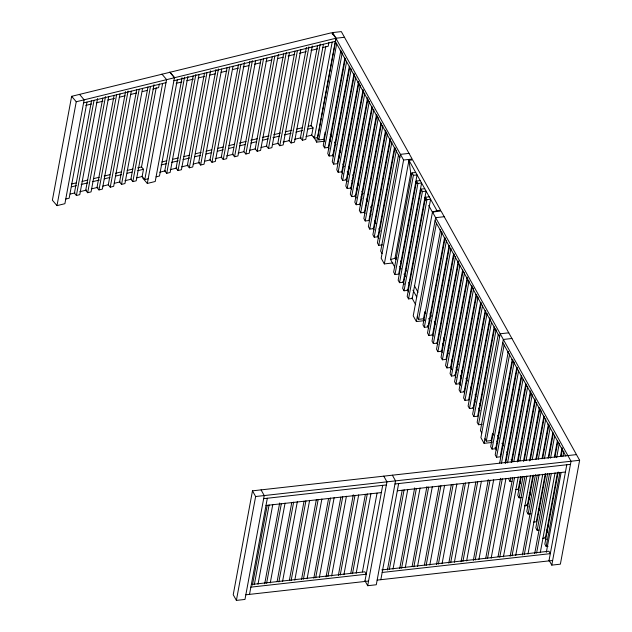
<?xml version="1.0" encoding="UTF-8"?>
<svg xmlns="http://www.w3.org/2000/svg" width="632" height="632" viewBox="0 0 632 632"><rect width="100%" height="100%" fill="white"/><g stroke="black" fill="none" stroke-linecap="round" stroke-linejoin="round"><path stroke-width="0.95" d="M71.629 96.325L76.243 101.752L336.145 38.189L331.547 32.753L71.629 96.325L52.377 200.21L56.991 205.637L64.899 203.694L84.151 99.817L79.529 94.389M56.991 205.637L76.243 101.752M86.963 102.084L69.149 198.211L65.76 199.041M91.514 100.883L74.41 193.163L76.393 195.493L79.774 194.656L97.597 98.529M76.393 195.493L94.026 100.322M102.803 98.11L85.699 190.39L87.682 192.72L91.071 191.883L108.704 96.72M87.682 192.72L105.497 96.585M114.1 95.329L96.988 187.617L98.971 189.94L102.36 189.11L119.993 93.939M98.971 189.94L116.612 94.776M125.563 91.601L108.285 184.844L110.26 187.167L113.649 186.337L131.29 91.166M110.26 187.167L128.075 91.04M136.678 89.784L119.574 182.063L121.549 184.394L124.939 183.556L142.579 88.393M121.549 184.394L139.19 89.223M147.967 87.011L130.864 179.291L132.839 181.621L136.228 180.784L154.042 84.656M132.839 181.621L150.479 86.45M141.426 167.464L156.207 87.674M137.681 167.891L141.513 166.959L143.488 169.281L142.145 176.518L136.394 177.924M159.296 84.009L158.624 87.627L152.865 89.025M148.18 178.785L144.791 179.614L162.606 83.487M174.471 77.61L169.858 72.19L174.471 77.61L155.219 181.495L147.319 183.438L166.572 79.553L161.95 74.126M177.292 79.885L159.477 176.012L156.08 176.841M182.04 77.736L164.762 170.98L166.73 173.31L170.126 172.481L187.941 76.354M166.73 173.31L184.544 77.183M193.171 75.943L176.067 168.223L178.034 170.553L181.431 169.724L199.064 74.56M178.034 170.553L195.857 74.426M204.476 73.186L187.372 165.465L189.339 167.796L192.736 166.966L210.551 70.839M189.339 167.796L206.98 72.625M215.962 69.465L198.677 162.708L200.644 165.039L204.041 164.209L221.674 69.046M200.644 165.039L218.467 68.912M227.085 67.671L209.982 159.951L211.957 162.282L215.346 161.452L232.987 66.289M211.957 162.282L229.59 67.111M238.39 64.914L221.287 157.194L223.262 159.525L226.651 158.695L244.465 62.568M223.262 159.525L240.895 64.353M249.877 61.193L232.592 154.437L234.567 156.768L237.956 155.938L255.597 60.775M234.567 156.768L252.381 60.64M261 59.4L243.897 151.68L245.872 154.011L249.261 153.181L266.902 58.018M245.872 154.011L263.505 58.839M272.305 56.643L255.202 148.923L257.177 151.253L260.566 150.424L278.38 54.297M257.177 151.253L274.817 56.082M283.61 53.886L266.507 146.166L268.482 148.496L271.871 147.667L289.511 52.503M268.482 148.496L286.296 52.369M294.923 51.129L277.819 143.409L279.786 145.739L283.175 144.91L300.816 49.746M279.786 145.739L297.427 50.568M306.402 47.408L289.124 140.652L291.091 142.982L294.48 142.153L312.303 46.025M291.091 142.982L308.906 46.855M317.533 45.615L300.429 137.895L302.396 140.225L305.793 139.395L323.426 44.232M302.396 140.225L320.211 44.098M311.007 126.084L325.796 46.294M308.234 126.274L311.102 125.578L313.077 127.901L311.734 135.137L305.999 136.536M328.877 42.628L328.206 46.247L322.47 47.645M332.377 34.499L332.732 32.564L341.32 31.6L412.183 159.066L403.587 160.03L332.732 32.564M321.317 118.192L317.754 137.413L314.357 138.242L332.179 42.115M324.271 141.268L316.64 142.121L335.892 38.244L344.48 37.28M321.672 116.264L329.509 73.968M329.865 72.048L335.853 39.737M576.463 454.606L252.484 490.835L233.224 594.72L236.384 600.4L244.979 599.436L264.231 495.559L261.071 489.879M323.623 139.372L318.852 139.909L336.674 43.782M236.384 600.4L255.636 496.523L252.484 490.835M325.109 132.127L323.766 139.364L324.722 141.086M340.877 50.291L323.244 145.455L324.595 147.888L328.277 147.477L344.843 58.081M324.595 147.888L342.236 52.725M345.396 58.405L327.755 153.576L329.106 156.009L332.788 155.598L349.362 66.202M329.106 156.009L346.565 61.802M249.522 594.38L267.336 498.245M252.437 585.114L267.225 505.324M349.725 67.49L332.266 161.697L333.625 164.13L337.306 163.72L354.054 73.359M254.325 584.663L269.113 504.873M333.625 164.13L351.258 68.959M258.006 584.252L272.795 504.462M354.418 74.647L336.785 169.81L338.136 172.252L341.817 171.833L358.565 81.473M338.136 172.252L355.777 77.08M264.705 583.739L279.676 502.993M358.937 82.768L341.296 177.932L342.647 180.365L346.328 179.954L363.076 89.594M266.593 583.289L281.382 503.507M342.647 180.365L360.287 85.201M270.275 582.878L285.064 503.096M363.447 90.882L345.807 186.053L347.166 188.486L350.847 188.075L367.587 97.715M347.166 188.486L364.798 93.323M277.156 581.408L291.763 502.582M367.958 99.003L350.318 194.166L351.676 196.607L355.358 196.197L371.924 106.792M278.87 581.914L293.651 502.132M351.676 196.607L369.309 101.436M282.551 581.503L297.332 501.721M372.469 107.124L354.836 202.287L356.187 204.728L359.869 204.31L376.443 114.913M356.187 204.728L373.828 109.557M289.432 580.034L304.039 501.208M376.988 115.237L359.347 210.409L360.698 212.842L364.38 212.431L380.954 123.035M291.139 580.547L305.928 500.757M360.698 212.842L378.339 117.678M294.82 580.137L309.609 500.347M381.499 123.359L363.858 218.53L365.217 220.963L368.898 220.552L385.646 130.192M365.217 220.963L382.85 125.8M301.519 579.623L316.308 499.833M386.01 131.48L368.377 226.643L369.728 229.084L373.409 228.673L390.157 138.313M303.407 579.173L318.196 499.383M369.728 229.084L387.369 133.913M307.089 578.762L321.878 498.972M390.529 139.601L372.888 234.764L374.239 237.198L377.92 236.787L394.494 147.39M374.239 237.198L391.88 142.034M313.796 578.248L328.585 498.458M395.04 147.714L377.399 242.886L378.758 245.319L382.439 244.908M315.684 577.798L330.473 498.016M378.758 245.319L396.39 150.155M319.365 577.387L334.154 497.605M398.5 155.014L380.685 251.141L382.044 253.574M326.065 576.874L340.853 497.092M392.93 262.952L384.335 263.915L403.587 160.03M327.953 576.431L342.742 496.641M331.634 576.021L346.423 496.231M394.826 267.202L390.56 259.523L408.951 160.291L412.633 159.88L440.615 210.219L436.933 210.63L432.43 212.186L428.662 205.408M436.933 210.63L408.951 160.291L410.768 173.215L395.063 257.975L396.003 259.665M412.04 172.884L393.649 272.115L395 274.549L398.681 274.138L417.073 174.906L413.391 175.317L412.04 172.884L415.722 172.473M338.341 575.507L353.304 494.753M395 274.549L413.391 175.317M340.229 575.057L355.018 495.267M416.551 181.005L398.16 280.229L399.519 282.67L403.2 282.259L421.591 183.027L417.91 183.438L416.551 181.005L420.233 180.594M343.911 574.646L358.7 494.856M399.519 282.67L417.91 183.438M421.062 189.126L402.671 288.35L404.03 290.791L407.711 290.372L426.102 191.148L422.421 191.559L421.062 189.126L424.751 188.707M350.792 573.169L365.399 494.343M404.03 290.791L422.421 191.559M352.498 573.682L367.287 493.9M425.581 197.239L407.19 296.471L408.541 298.904L412.222 298.494L430.613 199.262L426.932 199.68L425.581 197.239L429.262 196.829M356.179 573.271L370.968 493.481M408.541 298.904L426.932 199.68M362.428 571.944L377.043 493.126M549.074 560.26L551.783 565.127L560.371 564.171L579.623 460.286L441.065 211.033L432.478 211.997L413.225 315.874L416.385 321.554L424.017 320.701M364.877 581.48L382.692 485.344M416.385 321.554L435.638 217.677L444.225 216.713M392.385 475.193L395.545 480.873L376.285 584.758L367.698 585.714L386.95 481.837L383.79 476.149M423.369 318.805L418.597 319.342L436.412 223.215M440.623 229.724L422.982 324.887L424.341 327.321L428.022 326.91L444.588 237.513M424.341 327.321L441.973 232.157M380.835 579.694L398.65 483.567M445.133 237.837L427.501 333.009L428.852 335.442L432.533 335.031L449.099 245.635M428.852 335.442L446.492 240.278M387.424 570.017L402.213 490.227M389.312 569.566L404.101 489.776M449.652 245.959L432.012 341.122L433.362 343.563L437.044 343.152L453.618 253.748M433.362 343.563L451.003 248.392M393.001 569.156L407.782 489.366M454.163 254.08L436.522 349.243L437.881 351.684L441.563 351.266L458.311 260.905M437.881 351.684L455.514 256.513M399.701 568.642L414.663 487.896M401.589 568.192L416.377 488.41M458.674 262.193L441.041 357.364L442.392 359.798L446.074 359.387L462.64 269.99M442.392 359.798L459.851 265.59M405.27 567.781L420.059 487.999M463.011 271.278L445.552 365.486L446.903 367.919L450.584 367.508L467.332 277.148M446.903 367.919L464.544 272.755M412.151 566.312L426.94 486.522M413.857 566.825L428.646 487.035M467.704 278.435L450.063 373.599L451.422 376.04L455.103 375.629L471.843 285.269M451.422 376.04L469.055 280.869M417.539 566.406L432.328 486.624M472.215 286.557L454.574 381.72L455.933 384.153L459.614 383.743L476.18 294.346M455.933 384.153L473.747 288.026M424.42 564.937L439.035 486.111M426.134 565.45L440.923 485.66M476.726 294.67L459.093 389.841L460.444 392.275L464.125 391.864L480.699 302.467M460.444 392.275L478.084 297.111M429.815 565.04L444.604 485.25M481.244 302.791L463.604 397.963L464.954 400.396L468.636 399.985L485.21 310.581M464.954 400.396L482.595 305.224M436.514 564.526L451.303 484.736M438.403 564.076L453.191 484.294M485.755 310.912L468.114 406.076L469.473 408.517L473.155 408.106L489.903 317.738M469.473 408.517L487.106 313.346M442.084 563.665L456.873 483.875M490.266 319.034L472.633 414.197L473.984 416.63L477.666 416.219L494.232 326.823M473.984 416.63L491.443 322.431M448.791 563.152L463.572 483.369M450.679 562.701L465.46 482.919M494.603 328.111L477.144 422.318L478.495 424.751L482.177 424.341M478.495 424.751L496.136 329.588M454.361 562.29L469.149 482.508M498.245 334.447L480.431 430.574L481.782 433.007M461.06 561.777L475.849 481.995M491.72 442.487L484.08 443.34L503.333 339.463L511.928 338.499M462.948 561.334L477.737 481.544M491.072 440.591L486.3 441.128L504.115 345.001M466.629 560.924L481.418 481.134M508.318 351.51L490.685 446.674L492.036 449.107L495.717 448.696L512.291 359.3M492.036 449.107L509.676 353.944M473.329 560.41L488.299 479.656M475.224 559.96L490.005 480.17M512.836 359.624L495.196 454.795L496.547 457.228L500.236 456.817L516.802 367.421M496.547 457.228L514.187 362.065M478.906 559.549L493.687 479.759M499.707 462.908L517.347 367.745M501.421 463.422L518.524 371.142M485.779 558.072L500.568 478.29M505.102 463.011L521.313 375.534M487.493 558.585L502.282 478.803M505.647 463.343L521.684 376.822M507.536 462.893L523.035 379.263M491.175 558.174L505.963 478.392M511.217 462.482L525.824 383.656M511.944 461.85L526.195 384.943M511.928 481.379L510.087 481.584L510.806 477.745M513.832 461.399L527.728 386.421M498.056 556.705L512.663 477.879M499.762 557.219L514.551 477.429M517.332 461.953L530.517 390.813M518.058 461.313L530.888 392.101M519.946 460.87L532.239 394.542M503.443 556.8L518.232 477.018M520.602 476.797L518.287 489.294L515.522 489.603M523.454 461.415L535.035 398.934M521.147 477.121L517.766 495.385L519.117 497.826L521.882 497.518M524.173 460.783L535.399 400.222M519.117 497.826L523.035 476.678M526.069 460.333L536.758 402.655M510.15 556.294L524.939 476.504M512.038 555.844L526.827 476.054M529.569 460.886L539.365 408.011M530.295 460.254L539.918 408.343M532.183 459.804L541.269 410.776M515.72 555.433L530.509 475.643M532.831 475.73L527.309 505.529L524.552 505.837M535.865 459.393L543.883 416.132M533.558 475.098L526.788 511.628L528.147 514.061L530.904 513.753M536.592 458.753L544.428 416.456M528.147 514.061L535.446 474.648M538.298 459.267L545.779 418.898M522.419 554.92L537.208 475.13M541.98 458.856L548.394 424.254M524.307 554.469L539.096 474.687M542.706 458.224L548.939 424.578M544.413 458.737L550.117 427.975M527.989 554.059L542.777 474.269M545.25 473.708L536.339 521.771L533.574 522.079M548.094 458.326L552.905 432.367M545.795 474.032L535.817 527.862L537.168 530.303L539.009 530.098M548.821 457.694L553.277 433.663M537.168 530.303L547.683 473.581M550.535 458.208L554.627 436.096M534.696 553.545L549.477 473.763M554.39 456.833L557.424 440.488M536.584 553.095L551.373 473.313M554.936 457.157L557.787 441.776M556.65 457.671L559.32 443.253M540.265 552.684L555.054 472.902M557.479 472.641L545.369 538.006L542.604 538.314M560.505 456.296L562.109 447.646M558.206 472.009L544.839 544.105L546.198 546.538L548.039 546.332M561.058 456.628L562.48 448.933M546.198 546.538L559.913 472.523M562.946 456.178L563.831 451.374M546.332 552.321L561.121 472.538M548.963 560.892L566.778 464.765M551.783 565.127L571.036 461.249L432.478 211.997M390.56 259.523L396.904 257.761M83.574 102.913L165.995 82.658M173.903 80.714L335.568 41.285M85.755 105.394L91.506 103.996M96.301 102.826L103.008 101.191M107.803 100.022L114.518 98.379M119.314 97.21L125.065 95.811M130.816 94.405L136.567 93.007M142.319 91.601L147.114 90.431M176.194 83.321L181.929 81.923M186.709 80.754L193.4 79.126M198.179 77.957L204.871 76.322M209.65 75.161L215.393 73.762M221.129 72.364L226.864 70.958M232.6 69.559L238.335 68.161M243.115 67L248.85 65.602M254.585 64.203L260.329 62.797M266.064 61.399L271.8 60.001M277.535 58.602L283.27 57.204M288.05 56.043L294.741 54.407M299.529 53.238L306.22 51.611M310.999 50.442L317.691 48.814M71.519 184.023L76.314 182.853M82.073 181.455L87.824 180.049M93.576 178.651L99.327 177.244M104.122 176.075L109.873 174.669M115.624 173.271L121.384 171.865M127.135 170.466L132.886 169.06M161.95 161.95L166.737 160.781M172.473 159.382L178.208 157.984M183.944 156.586L189.679 155.188M195.414 153.789L201.15 152.391M205.929 151.222L211.673 149.824M217.408 148.425L223.143 147.027M228.879 145.629L234.614 144.23M239.394 143.061L246.085 141.434M250.872 140.265L257.564 138.637M262.343 137.468L269.035 135.833M273.814 134.671L280.505 133.036M285.285 131.875L291.984 130.239M296.764 129.07L302.499 127.672M71.574 186.819L76.369 185.65M81.165 184.481L87.872 182.845M92.667 181.676L99.382 180.041M104.177 178.872L109.929 177.466M115.68 176.067L121.431 174.661M127.19 173.255L131.977 172.086M137.737 170.687L143.488 169.281M161.057 164.976L166.793 163.577M171.572 162.416L178.264 160.781M183.043 159.612L189.742 157.984M194.522 156.815L200.257 155.417M205.993 154.018L211.728 152.62M217.463 151.222L223.199 149.824M228.934 148.425L233.722 147.256M239.457 145.858L245.192 144.459M250.928 143.061L256.663 141.663M262.399 140.265L268.134 138.866M272.921 137.697L279.613 136.062M284.392 134.9L291.083 133.265M295.863 132.104L302.554 130.469M307.334 129.299L313.077 127.901M70.231 194.056L75.026 192.886M79.822 191.717L86.537 190.082M91.332 188.913L98.039 187.277M102.834 186.108L108.585 184.702M114.337 183.296L120.096 181.898M124.891 180.728L131.598 179.093M159.714 172.212L165.45 170.814M170.229 169.645L176.921 168.017M181.708 166.848L188.399 165.221M193.179 164.051L199.87 162.416M204.65 161.255L210.385 159.857M215.164 158.687L221.864 157.06M226.643 155.891L233.334 154.255M238.114 153.094L243.849 151.696M249.585 150.298L255.32 148.899M261.063 147.493L266.799 146.095M272.534 144.696L278.27 143.298M283.049 142.137L289.74 140.501M294.52 139.332L301.219 137.705M409.023 153.386L400.435 154.35L381.175 258.227L384.335 263.915M508.768 332.819L500.173 333.783L480.92 437.66L484.08 443.34M255.636 496.523L579.623 460.286M263.655 498.656L386.373 484.934M394.968 483.978L570.459 464.354M265.993 505.482L381.357 492.581M397.307 490.795L565.435 472.001M251.465 584.489L364.862 571.802L366.22 574.243L250.865 587.144M381.799 569.914L548.947 551.222L550.298 553.656L382.17 572.458M245.84 594.791L368.559 581.061M377.154 580.105L552.644 560.481M141.908 176.225L144.791 179.614M142.698 178.011L147.319 183.438M311.489 134.845L314.357 138.242M410.768 173.215L411.709 174.906M415.477 181.684L416.417 183.383M420.185 190.153L421.133 191.852M424.428 197.784L425.842 200.32M335.315 41.349L399.858 157.447M435.061 220.773L499.596 336.88M502.756 342.568L565.861 456.091M340.237 50.465L341.201 52.195M344.551 58.231L345.514 59.953M353.659 74.608L354.615 76.338M357.973 82.373L358.929 84.096M362.768 90.992L363.724 92.714M367.081 98.75L368.037 100.48M376.19 115.135L377.146 116.865M385.291 131.519L386.255 133.241M389.612 139.277L390.568 141.007M394.4 147.904L395.363 149.626M439.983 229.898L440.938 231.62M444.296 237.664L445.252 239.386M448.609 245.421L449.565 247.144M457.718 261.806L458.674 263.528M462.513 270.425L463.469 272.147M466.827 278.183L467.783 279.913M471.614 286.81L472.578 288.532M475.928 294.567L476.891 296.297M480.241 302.333L481.205 304.055M489.35 318.71L490.313 320.44M494.145 327.337L495.101 329.059M507.678 351.684L508.642 353.414M511.991 359.45L512.955 361.172M525.413 383.592L526.851 386.176M530.208 392.211L531.164 393.933M534.522 399.969L535.478 401.699M538.835 407.735L540.273 410.318M543.631 416.354L544.587 418.084M547.944 424.119L548.9 425.842M561.84 449.123L562.804 450.845M330.228 134.3L331.666 136.883M334.541 142.058L335.979 144.649M339.329 150.685L340.293 152.407M348.437 167.069L349.393 168.791M352.751 174.827L353.715 176.549M357.546 183.446L358.502 185.176M361.86 191.212L363.297 193.795M366.173 198.969L367.611 201.553M370.486 206.727L371.924 209.318M400.625 260.945L401.565 262.643M405.333 269.422L406.273 271.112M414.284 285.514L418.052 292.292M429.965 313.733L431.403 316.316M434.279 321.49L435.717 324.082M439.074 330.117L440.03 331.84M443.388 337.875L444.825 340.458M448.183 346.502L449.139 348.224M457.292 362.879L458.247 364.609M461.605 370.644L462.561 372.367M465.918 378.402L467.356 380.985M470.706 387.021L471.669 388.751M475.019 394.787L475.983 396.509M479.814 403.406L480.778 405.136M497.668 435.519L499.106 438.102M501.982 443.277L503.42 445.868M506.777 451.904L507.733 453.626M511.091 459.662L512.046 461.384M529.3 492.431L530.738 495.014M538.409 508.807L539.365 510.538M547.517 525.192L548.473 526.922M329.422 139.885L330.378 141.608M338.523 156.27L339.487 157.992M342.836 164.028L344.274 166.619M347.15 171.785L348.588 174.377M351.945 180.412L352.909 182.135M356.258 188.17L357.222 189.9M361.054 196.797L362.01 198.519M370.162 213.174L371.118 214.904M374.476 220.939L375.914 223.523M378.789 228.697L380.227 231.288M399.772 266.443L401.186 268.987M404.006 274.067L405.42 276.611M408.714 282.543L409.662 284.234M412.957 290.167L416.725 296.945M425.81 313.282L424.846 311.56L423.503 318.789L424.467 320.519M428.686 318.457L430.123 321.04M442.582 343.46L443.538 345.183M447.377 352.087L448.333 353.809M451.69 359.845L452.646 361.567M456.004 367.603L457.442 370.194M460.317 375.361L461.755 377.952M474.213 400.372L475.177 402.094M478.535 408.13L479.972 410.721M493.505 435.069L492.549 433.347L491.206 440.575L492.162 442.305M496.863 441.104L497.819 442.827M519.386 481.631L520.349 483.354M528.494 498.016L529.45 499.738M546.23 529.916L547.668 532.507M328.079 147.122L329.035 148.844M332.393 154.88L333.348 156.602M341.501 171.264L342.939 173.847M345.815 179.022L347.252 181.613M350.602 187.649L351.566 189.371M354.915 195.406L356.361 197.998M359.711 204.033L360.675 205.756M364.024 211.791L364.988 213.513M373.133 228.176L374.089 229.898M377.446 235.933L378.884 238.517M402.892 281.706L404.314 284.266M407.158 289.385L408.58 291.945M411.906 297.917L415.698 304.743M427.343 325.693L428.78 328.277M432.138 334.312L433.094 336.034M436.925 342.939L437.889 344.661M441.239 350.697L442.203 352.419M450.347 367.081L451.785 369.665M454.661 374.839L456.099 377.423M458.974 382.597L460.412 385.188M463.769 391.224L464.725 392.946M472.878 407.608L473.834 409.331M495.038 447.48L496.476 450.063M518.05 488.868L519.006 490.59M526.677 504.383L528.115 506.975M544.887 537.153L546.324 539.736M508.736 479.151L510.087 481.584M317.501 137.476L318.852 139.909M417.246 316.909L418.597 319.342M484.942 438.695L486.3 441.128M313.48 136.441L316.64 142.121M364.988 580.848L367.698 585.714"/></g></svg>
